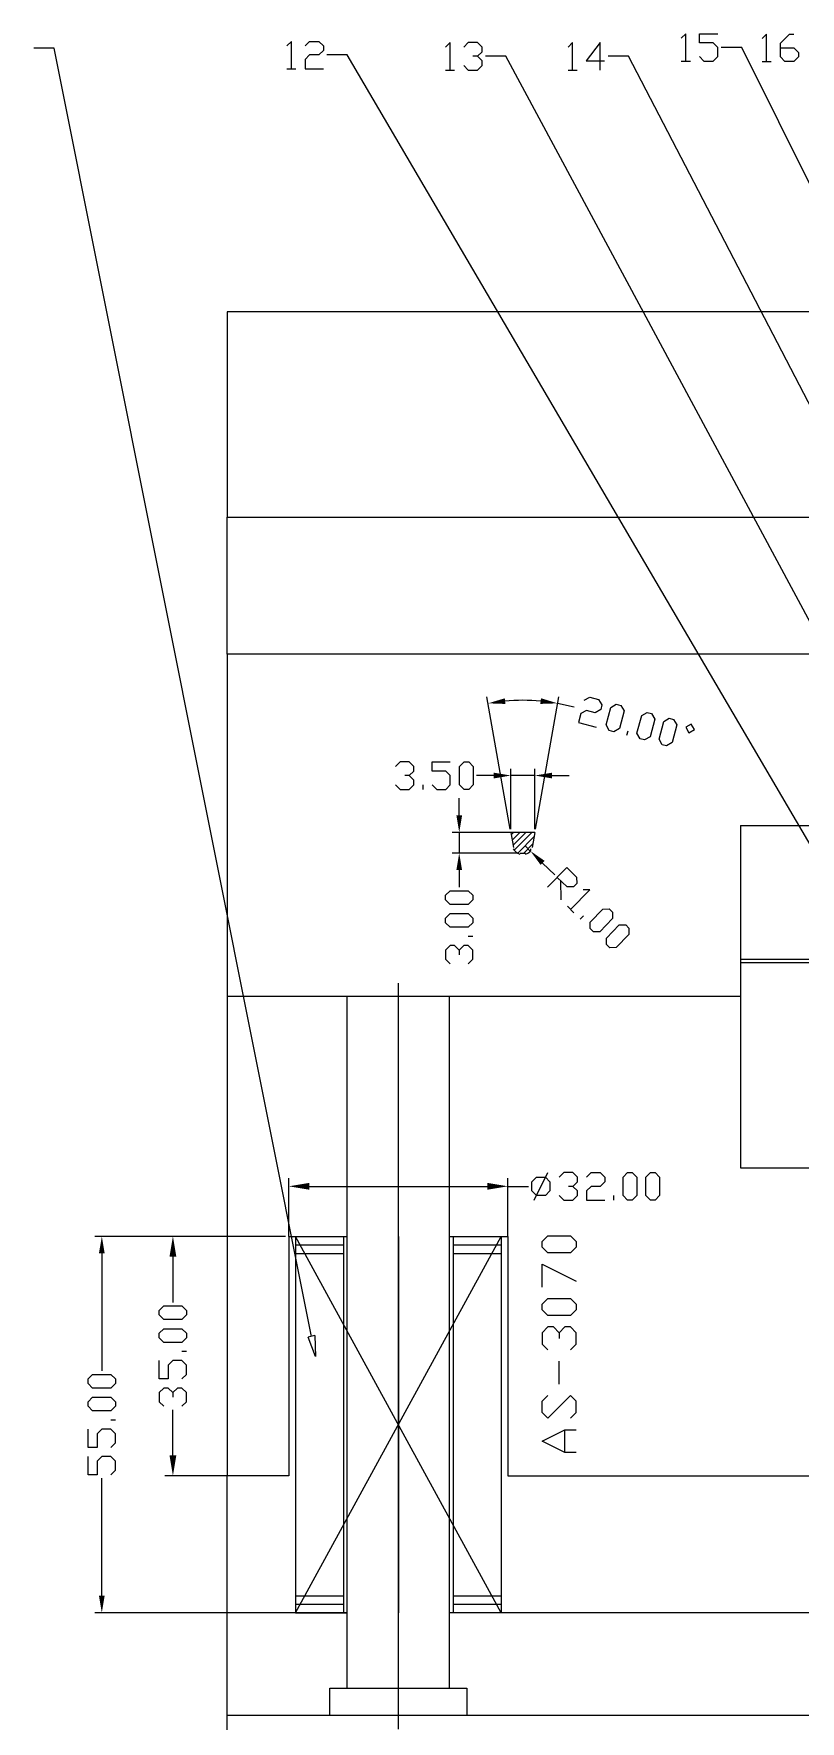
# Model space of a CAD drawing. Header units: inches. Extents: x 0 to 325, y 148 to 354.
# Drawn here: x 125.7 to 153, y 183 to 243.2 of the extents above; entities that cross this region are included whole.
import ezdxf

# ---------------------------------------------------------------- set-up
doc = ezdxf.new("R2010")
doc.units = ezdxf.units.IN
doc.header["$MEASUREMENT"] = 0

# ---------------------------------------------------------------- blocks, each defined once
blk = doc.blocks.new('AHH1270-500010_3')
at = {"transparency": 33554687}
for points in [[(142.474, 219.521), (141.882, 219.341), (142.501, 219.319)], [(143.743, 219.32), (144.361, 219.341), (143.769, 219.522)], [(142.083, 216.663), (142.694, 216.765), (142.083, 216.866)], [(144.16, 216.663), (143.549, 216.765), (144.16, 216.866)], [(140.952, 215.344), (140.85, 214.733), (140.748, 215.344)], [(140.952, 213.39), (140.85, 214), (140.748, 213.39)], [(143.756, 213.575), (143.39, 214.074), (143.898, 213.721)], [(135.504, 201.99), (134.771, 202.112), (135.504, 202.234)], [(141.855, 201.99), (142.587, 202.112), (141.855, 202.234)], [(128.197, 199.721), (128.095, 200.332), (127.993, 199.721)], [(130.754, 199.599), (130.632, 200.332), (130.51, 199.599)], [(130.754, 192.515), (130.632, 191.783), (130.51, 192.515)], [(128.197, 187.508), (128.095, 186.897), (127.993, 187.508)]]:
    blk.add_hatch(color=1, dxfattribs=at).paths.add_polyline_path(points)
at = {"color": 1, "transparency": 33554687}
for points in [[(148.935, 242.253), (148.935, 243.227), (148.773, 243.064)], [(149.422, 242.415), (149.585, 242.253), (149.914, 242.253), (150.077, 242.415), (150.077, 242.74), (149.914, 242.902), (149.422, 242.902), (149.422, 243.227), (150.077, 243.227)], [(151.818, 242.238), (151.818, 243.217), (151.656, 243.055)], [(152.31, 242.725), (152.797, 242.725), (152.96, 242.563), (152.96, 242.4), (152.797, 242.238), (152.472, 242.238), (152.31, 242.4), (152.31, 242.892), (152.635, 243.217), (152.797, 243.217)], [(135.583, 196.76), (126.398, 242.71), (125.665, 242.71)], [(134.86, 241.977), (134.86, 242.956), (134.697, 242.794)], [(135.347, 242.794), (135.509, 242.956), (135.839, 242.956), (136.001, 242.794), (136.001, 242.632), (135.839, 242.469), (135.509, 242.469), (135.347, 242.307), (135.347, 241.977), (136.001, 241.977)], [(140.522, 241.933), (140.522, 242.912), (140.36, 242.75)], [(141.501, 242.425), (141.664, 242.587), (141.664, 242.75), (141.501, 242.912), (141.172, 242.912), (141.009, 242.75)], [(144.896, 241.933), (144.896, 242.912), (144.734, 242.75)], [(145.875, 241.933), (145.875, 242.912), (145.383, 242.263), (146.037, 242.263)], [(165.505, 213.467), (150.933, 242.74), (150.2, 242.74)], [(159.311, 204.189), (136.852, 242.469), (136.124, 242.469)], [(141.009, 242.095), (141.172, 241.933), (141.501, 241.933), (141.664, 242.095), (141.664, 242.263), (141.501, 242.425), (141.334, 242.425)], [(163.158, 204.051), (142.515, 242.425), (141.782, 242.425)], [(165.205, 207.219), (146.893, 242.425), (146.16, 242.425)], [(148.773, 242.253), (149.098, 242.253)], [(151.656, 242.238), (151.985, 242.238)], [(134.697, 241.977), (135.022, 241.977)], [(140.36, 241.933), (140.685, 241.933)], [(144.734, 241.933), (145.058, 241.933)], [(142.672, 214.85), (141.836, 219.578)], [(143.568, 214.85), (144.399, 219.578)], [(144.955, 219.204), (144.36, 219.337)], [(145.314, 219.45), (145.516, 219.563), (145.826, 219.479), (145.944, 219.283), (145.9, 219.125), (145.703, 219.007), (145.388, 219.091), (145.186, 218.977), (145.103, 218.663), (145.732, 218.495)], [(146.205, 218.367), (146.092, 218.569), (146.259, 219.194), (146.456, 219.312), (146.613, 219.268), (146.731, 219.071), (146.564, 218.441), (146.362, 218.328), (146.205, 218.367)], [(147.307, 218.072), (147.194, 218.274), (147.361, 218.904), (147.558, 219.017), (147.715, 218.977), (147.833, 218.776), (147.666, 218.146), (147.464, 218.033), (147.307, 218.072)], [(148.094, 217.866), (147.981, 218.062), (148.148, 218.692), (148.345, 218.81), (148.502, 218.766), (148.62, 218.569), (148.453, 217.939), (148.251, 217.821), (148.094, 217.866)], [(149.048, 218.284), (149.25, 218.402), (149.132, 218.599), (148.935, 218.485), (149.048, 218.284)], [(146.834, 218.2), (146.879, 218.358)], [(139.066, 216.764), (139.233, 216.926), (139.233, 217.088), (139.066, 217.251), (138.741, 217.251), (138.579, 217.088)], [(138.579, 216.434), (138.741, 216.272), (139.066, 216.272), (139.233, 216.434), (139.233, 216.601), (139.066, 216.764), (138.904, 216.764)], [(139.883, 216.434), (140.045, 216.272), (140.37, 216.272), (140.532, 216.434), (140.532, 216.764), (140.37, 216.926), (139.883, 216.926), (139.883, 217.251), (140.532, 217.251)], [(141.024, 216.272), (140.862, 216.434), (140.862, 217.088), (141.024, 217.251), (141.187, 217.251), (141.349, 217.088), (141.349, 216.434), (141.187, 216.272), (141.024, 216.272)], [(142.082, 216.764), (141.472, 216.764)], [(142.692, 214.855), (142.692, 217.005)], [(143.548, 216.764), (142.692, 216.764)], [(143.548, 214.855), (143.548, 217.005)], [(144.158, 216.764), (144.768, 216.764)], [(139.558, 216.272), (139.558, 216.434)], [(140.847, 215.342), (140.847, 215.952)], [(142.815, 214.732), (140.601, 214.732)], [(140.847, 214.732), (140.847, 213.999)], [(142.904, 213.999), (140.601, 213.999)], [(143.214, 214.24), (143.386, 214.072)], [(140.847, 213.389), (140.847, 212.779)], [(144.261, 213.221), (143.824, 213.644)], [(144.006, 212.784), (144.689, 213.482), (145.039, 213.143), (145.044, 212.911), (144.931, 212.793), (144.699, 212.793), (144.35, 213.133)], [(141.334, 212.331), (141.172, 212.164), (140.522, 212.164), (140.36, 212.331), (140.36, 212.493), (140.522, 212.656), (141.172, 212.656), (141.334, 212.493), (141.334, 212.331)], [(144.468, 213.02), (144.473, 212.331)], [(144.822, 211.987), (145.506, 212.685), (145.275, 212.685)], [(144.709, 212.1), (144.94, 211.873)], [(145.526, 211.308), (145.521, 211.534), (145.974, 212.001), (146.205, 212.006), (146.323, 211.893), (146.323, 211.662), (145.87, 211.194), (145.639, 211.194), (145.526, 211.308)], [(141.334, 211.514), (141.172, 211.352), (140.522, 211.352), (140.36, 211.514), (140.36, 211.677), (140.522, 211.839), (141.172, 211.839), (141.334, 211.677), (141.334, 211.514)], [(145.172, 211.647), (145.29, 211.765)], [(146.106, 210.737), (146.101, 210.968), (146.559, 211.436), (146.79, 211.436), (146.903, 211.322), (146.908, 211.091), (146.456, 210.629), (146.224, 210.624), (146.106, 210.737)], [(140.847, 210.535), (140.685, 210.702), (140.522, 210.702), (140.36, 210.535), (140.36, 210.21), (140.522, 210.048)], [(141.172, 210.048), (141.334, 210.21), (141.334, 210.535), (141.172, 210.702), (141.009, 210.702), (140.847, 210.535), (140.847, 210.373)], [(141.334, 211.027), (141.172, 211.027)], [(138.678, 182.744), (138.678, 209.364)], [(134.766, 200.327), (134.766, 202.403)], [(142.584, 200.327), (142.584, 202.403)], [(143.602, 201.783), (143.44, 201.945), (143.44, 202.27), (143.602, 202.437), (143.927, 202.437), (144.089, 202.27), (144.089, 201.945), (143.927, 201.783), (143.602, 201.783)], [(143.523, 201.621), (144.011, 202.6)], [(144.906, 202.108), (145.068, 202.27), (145.068, 202.437), (144.906, 202.6), (144.581, 202.6), (144.419, 202.437)], [(145.393, 202.437), (145.555, 202.6), (145.885, 202.6), (146.047, 202.437), (146.047, 202.27), (145.885, 202.108), (145.555, 202.108), (145.393, 201.945), (145.393, 201.621), (146.047, 201.621)], [(146.859, 201.621), (146.697, 201.783), (146.697, 202.437), (146.859, 202.6), (147.021, 202.6), (147.184, 202.437), (147.184, 201.783), (147.021, 201.621), (146.859, 201.621)], [(147.676, 201.621), (147.508, 201.783), (147.508, 202.437), (147.676, 202.6), (147.838, 202.6), (148, 202.437), (148, 201.783), (147.838, 201.621), (147.676, 201.621)], [(135.499, 202.108), (141.851, 202.108)], [(142.584, 202.108), (143.317, 202.108)], [(144.419, 201.783), (144.581, 201.621), (144.906, 201.621), (145.068, 201.783), (145.068, 201.945), (144.906, 202.108), (144.744, 202.108)], [(146.372, 201.621), (146.372, 201.783)], [(134.648, 200.327), (127.849, 200.327)], [(134.648, 200.327), (130.339, 200.327)], [(142.343, 186.896), (135.012, 200.327)], [(135.012, 186.896), (142.343, 200.327)], [(138.678, 200.327), (138.678, 186.896)], [(128.095, 199.717), (128.095, 195.525)], [(130.629, 199.599), (130.629, 197.97)], [(131.116, 197.522), (130.954, 197.355), (130.304, 197.355), (130.142, 197.522), (130.142, 197.685), (130.304, 197.847), (130.954, 197.847), (131.116, 197.685), (131.116, 197.522)], [(131.116, 196.706), (130.954, 196.543), (130.304, 196.543), (130.142, 196.706), (130.142, 196.868), (130.304, 197.031), (130.954, 197.031), (131.116, 196.868), (131.116, 196.706)], [(135.701, 196.785), (135.726, 196.042), (135.46, 196.735)], [(135.701, 196.785), (135.46, 196.735)], [(130.954, 195.24), (131.116, 195.402), (131.116, 195.727), (130.954, 195.894), (130.629, 195.894), (130.466, 195.727), (130.466, 195.24), (130.142, 195.24), (130.142, 195.894)], [(131.116, 196.219), (130.954, 196.219)], [(128.582, 195.077), (128.42, 194.915), (127.766, 194.915), (127.603, 195.077), (127.603, 195.24), (127.766, 195.402), (128.42, 195.402), (128.582, 195.24), (128.582, 195.077)], [(128.582, 194.266), (128.42, 194.098), (127.766, 194.098), (127.603, 194.266), (127.603, 194.428), (127.766, 194.59), (128.42, 194.59), (128.582, 194.428), (128.582, 194.266)], [(130.629, 194.753), (130.466, 194.915), (130.304, 194.915), (130.142, 194.753), (130.142, 194.428), (130.304, 194.266)], [(130.954, 194.266), (131.116, 194.428), (131.116, 194.753), (130.954, 194.915), (130.791, 194.915), (130.629, 194.753), (130.629, 194.59)], [(130.629, 192.514), (130.629, 194.143)], [(128.42, 192.8), (128.582, 192.962), (128.582, 193.287), (128.42, 193.449), (128.095, 193.449), (127.928, 193.287), (127.928, 192.8), (127.603, 192.8), (127.603, 193.449)], [(128.582, 193.774), (128.42, 193.774)], [(128.42, 191.821), (128.582, 191.983), (128.582, 192.308), (128.42, 192.47), (128.095, 192.47), (127.928, 192.308), (127.928, 191.821), (127.603, 191.821), (127.603, 192.47)], [(128.095, 187.506), (128.095, 191.698)], [(134.766, 191.781), (130.339, 191.781)], [(134.889, 186.896), (127.849, 186.896)]]:
    blk.add_lwpolyline(points, dxfattribs=at)
at = {"color": 4, "transparency": 33554687}
for points in [[(132.572, 233.304), (132.572, 225.978), (159.463, 225.978)], [(156.999, 233.304), (132.572, 233.304)], [(132.572, 221.093), (132.572, 225.978)], [(132.572, 221.093), (132.572, 208.877)], [(166.764, 221.093), (132.572, 221.093)], [(150.888, 214.983), (150.888, 202.772)], [(150.888, 214.983), (187.531, 214.983)], [(142.692, 214.732), (142.786, 214.2)], [(143.548, 214.732), (142.692, 214.732)], [(142.707, 214.648), (142.786, 214.732)], [(142.736, 214.461), (143.007, 214.732)], [(142.771, 214.279), (143.223, 214.732)], [(142.825, 214.112), (143.445, 214.732)], [(142.948, 214.013), (143.523, 214.589)], [(143.15, 213.999), (143.474, 214.323)], [(143.548, 214.732), (143.455, 214.2)], [(143.027, 213.999), (143.214, 213.999)], [(150.888, 210.22), (154.563, 210.22)], [(150.888, 210.097), (154.583, 210.097)], [(132.572, 208.877), (132.572, 191.781)], [(150.888, 208.877), (132.572, 208.877)], [(136.847, 184.21), (136.847, 208.877)], [(140.508, 184.21), (140.508, 208.877)], [(150.888, 202.772), (159.316, 202.772)], [(132.572, 174.68), (132.572, 191.781)], [(134.766, 191.781), (132.572, 191.781)], [(142.584, 191.781), (158.238, 191.781)], [(136.847, 186.896), (132.572, 186.896)], [(158.238, 186.896), (140.508, 186.896)], [(136.232, 183.231), (136.232, 184.21), (141.118, 184.21), (141.118, 183.231)], [(158.238, 183.231), (132.572, 183.231)]]:
    blk.add_lwpolyline(points, dxfattribs=at)
at = {"transparency": 33554687}
for points in [[(134.766, 200.327), (136.847, 200.327)], [(134.766, 200.327), (134.766, 191.781)], [(135.012, 200.327), (135.012, 186.896)], [(135.012, 200.022), (136.724, 200.022)], [(136.724, 200.327), (136.724, 186.896)], [(140.508, 200.327), (142.584, 200.327)], [(140.631, 200.327), (140.631, 186.896)], [(140.631, 200.022), (142.343, 200.022)], [(142.343, 200.327), (142.343, 186.896)], [(142.584, 200.327), (142.584, 191.781)], [(145.029, 199.943), (144.822, 199.741), (144.011, 199.741), (143.804, 199.943), (143.804, 200.145), (144.011, 200.351), (144.822, 200.351), (145.029, 200.145), (145.029, 199.943)], [(135.012, 199.717), (136.724, 199.717)], [(140.631, 199.717), (142.343, 199.717)], [(143.804, 198.516), (143.804, 199.333), (145.029, 198.723)], [(145.029, 197.705), (144.822, 197.503), (144.011, 197.503), (143.804, 197.705), (143.804, 197.906), (144.011, 198.113), (144.822, 198.113), (145.029, 197.906), (145.029, 197.705)], [(144.419, 196.888), (144.212, 197.094), (144.011, 197.094), (143.804, 196.888), (143.804, 196.484), (144.011, 196.278)], [(144.822, 196.278), (145.029, 196.484), (145.029, 196.888), (144.822, 197.094), (144.621, 197.094), (144.419, 196.888), (144.419, 196.686)], [(144.419, 195.058), (144.419, 195.874)], [(144.822, 193.838), (145.029, 194.039), (145.029, 194.448), (144.822, 194.649), (144.011, 193.838), (143.804, 194.039), (143.804, 194.448), (144.011, 194.649)], [(145.029, 192.617), (144.621, 192.617), (143.804, 193.021), (144.621, 193.429), (145.029, 193.429)], [(144.621, 192.617), (144.621, 193.429)], [(135.012, 187.506), (136.724, 187.506)], [(140.631, 187.506), (142.343, 187.506)], [(135.012, 187.201), (136.724, 187.201)], [(135.012, 186.896), (136.847, 186.896)], [(140.631, 187.201), (142.343, 187.201)]]:
    blk.add_lwpolyline(points, dxfattribs=at)
at = {"color": 1, "transparency": 33554687}
blk.add_open_spline([(143.755, 219.42), (143.334, 219.458), (142.909, 219.458), (142.476, 219.42)], degree=3, dxfattribs=at)
at = {"color": 4, "transparency": 33554687}
for points in [[(142.771, 214.156), (142.808, 214.085), (142.91, 214), (143.017, 213.959)], [(143.214, 213.959), (143.333, 214), (143.435, 214.085), (143.41, 214.156)]]:
    blk.add_open_spline(points, degree=3, dxfattribs=at)

msp = doc.modelspace()

# ---------------------------------------------------------------- block references
msp.add_blockref('AHH1270-500010_3', (0, 0))

doc.saveas('drawing.dxf')
